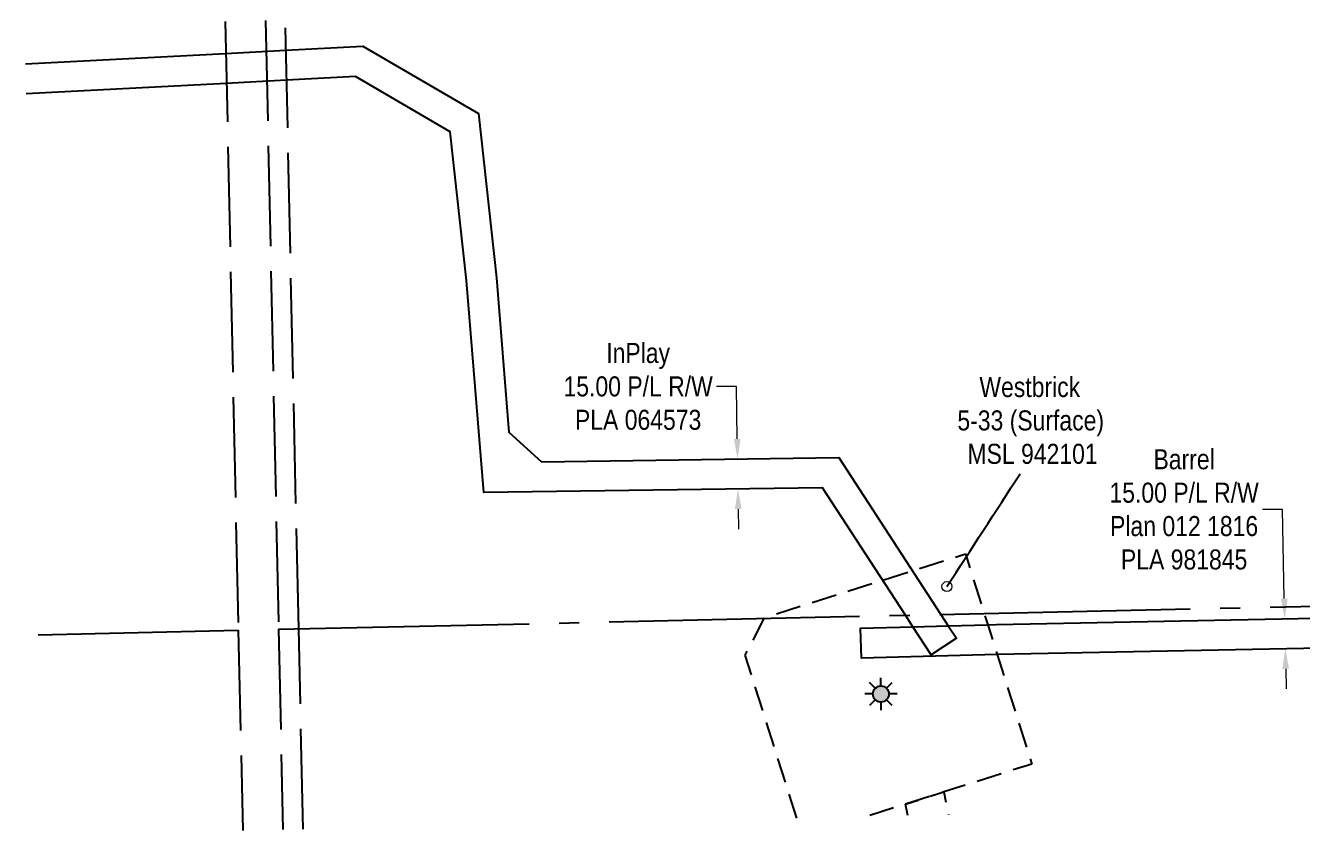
# Model space of a CAD drawing. Extents: x 603855 to 610284, y 5883755 to 5888048.
# Drawn here: x 605970 to 606607, y 5884231 to 5884633 of the extents above; entities that cross this region are included whole.
import ezdxf

# ---------------------------------------------------------------- set-up
doc = ezdxf.new("R2010")
doc.units = 0
doc.header["$LTSCALE"] = 5
doc.header["$PDMODE"] = 34
doc.header["$PDSIZE"] = 0.03
for name, pattern in [('foc-ACCESSROAD', [3.75, 2.5, -1.25]), ('foc-QUARTERLINE', [33, 25, -3, 2, -3]), ('foc-UNSURVEYED', [12.5, 10, -2.5])]:
    doc.linetypes.add(name, pattern=pattern)
doc.layers.get('Defpoints').update_dxf_attribs({"color": 9})
for name, color, linetype in [('C-RW', 13, 'Continuous'), ('F-AR', 190, 'foc-ACCESSROAD'), ('F-RW', 190, 'Continuous'), ('F-WS', 190, 'foc-ACCESSROAD'), ('F-WS-S', 8, 'Continuous'), ('L-QSEC', 8, 'foc-QUARTERLINE'), ('L-USEC', 7, 'foc-UNSURVEYED')]:
    doc.layers.add(name, color=color, linetype=linetype)
for name, color, linetype, lineweight in [('C-RW-T', 13, 'Continuous', 9), ('F-RW-T', 190, 'Continuous', 9), ('F-WS-T', 190, 'Continuous', 9)]:
    doc.layers.add(name, color=color, linetype=linetype, lineweight=lineweight)
doc.styles.add('80CG', font='ARIALN.TTF', dxfattribs={"height": 10})
doc.styles.add('80L', font='ARIALN.TTF', dxfattribs={"height": 10})
doc.dimstyles.new('Compass 5 000', dxfattribs={"dimscale": 5, "dimtxt": 9, "dimasz": 2, "dimexe": 0.2, "dimexo": 0.0625, "dimgap": 0.5, "dimtad": 0, "dimtih": 1, "dimtoh": 1, "dimzin": 0, "dimdsep": 46, "dimtxsty": '80CG', "dimcen": 0.1, "dimse1": 1, "dimse2": 1, "dimclrd": 256, "dimclrt": 256, "dimaunit": 1, "dimadec": 4, "dimazin": 0, "dimtfac": 0.06, "dimtofl": 0, "dimtmove": 0, "dimatfit": 1, "dimfxl": 0.2, "dimtolj": 1, "dimtzin": 0, "dimlwd": -1, "dimarcsym": 0})

# ---------------------------------------------------------------- blocks, each defined once
blk = doc.blocks.new('GAS')
h = blk.add_hatch(color=255)
h.dxf.hatch_style = 1
edge = h.paths.add_edge_path()
edge.add_arc((0, 0), 0.9, 0, 360)
for p, q in [((0, 0.81), (0, 1.62)), ((-0.81, 0), (-1.62, 0)), ((-0.57, 0.57), (-1.14, 1.14)), ((0.57, 0.57), (1.14, 1.14)), ((1.62, 0), (0.81, 0)), ((-0.57, -0.57), (-1.14, -1.14)), ((0, -0.81), (0, -1.62)), ((1.14, -1.14), (0.57, -0.57))]:
    blk.add_line(p, q)
blk.add_circle((0, 0), 0.8)
blk = doc.blocks.new('*D395')
at = {"layer": 'C-RW-T', "transparency": 16777216}
for p, q in [((606325.06, 5884452.99), (606315.06, 5884452.99)), ((606325.42, 5884426.84), (606325.06, 5884452.99)), ((606325.91, 5884391.85), (606326.05, 5884381.85))]:
    blk.add_line(p, q, dxfattribs=at)
for points in [[(606327.09, 5884426.86), (606323.75, 5884426.82), (606325.56, 5884416.84)], [(606327.58, 5884391.87), (606324.24, 5884391.83), (606325.77, 5884401.85)]]:
    blk.add_solid(points, dxfattribs=at)
at = {"layer": 'Defpoints', "color": 0, "transparency": 16777216}
for p in [(606325.56, 5884416.84), (606330.02, 5884416.9), (606330.23, 5884401.91)]:
    blk.add_point(p, dxfattribs=at)
at = {"layer": 'C-RW-T', "transparency": 16777216, "insert": (606275.97, 5884452.99), "char_height": 10, "attachment_point": 5, "style": '80CG', "bg_fill": 3, "box_fill_scale": 1.1, "bg_fill_color": 256, "bg_fill_true_color": 13158600, "bg_fill_transparency": 0}
blk.add_mtext('\\A1;InPlay\\P15.00 P/L R/W\\PPLA 064573', dxfattribs=at)
blk = doc.blocks.new('*D461')
at = {"layer": 'Defpoints', "color": 0, "transparency": 16777216}
for p in [(606590.33, 5884336.98), (606598.59, 5884337.14), (606590.64, 5884321.98)]:
    blk.add_point(p, dxfattribs=at)
at = {"layer": 'F-RW-T', "transparency": 16777216}
for p, q in [((606597.49, 5884391.63), (606587.49, 5884391.63)), ((606598.39, 5884347.14), (606597.49, 5884391.63)), ((606599.1, 5884312.15), (606599.3, 5884302.15))]:
    blk.add_line(p, q, dxfattribs=at)
for points in [[(606600.05, 5884347.18), (606596.72, 5884347.11), (606598.59, 5884337.14)], [(606600.76, 5884312.18), (606597.43, 5884312.11), (606598.89, 5884322.14)]]:
    blk.add_solid(points, dxfattribs=at)
at = {"layer": 'F-RW-T', "transparency": 16777216, "insert": (606548.4, 5884391.63), "char_height": 10, "attachment_point": 5, "style": '80CG'}
blk.add_mtext('\\A1;Barrel\\P15.00 P/L R/W\\PPlan 012 1816\\PPLA 981845', dxfattribs=at)

msp = doc.modelspace()

# ---------------------------------------------------------------- linework, layer by layer
at = {"layer": 'C-RW'}
msp.add_lwpolyline([(605970.277, 5884613.998), (606070.097, 5884619.229), (606100.232, 5884620.808), (606138.61, 5884622.819), (606196.293, 5884589.287), (606205.238, 5884507.247), (606211.523, 5884430.205), (606227.732, 5884415.474), (606376.093, 5884417.547), (606411.555, 5884363.037), (606427.038, 5884339.233), (606430.706, 5884333.601), (606434.772, 5884327.351), (606422.206, 5884319.174), (606413.119, 5884333.143), (606409.409, 5884338.839), (606396.888, 5884358.09), (606368.036, 5884402.441), (606198.939, 5884400.079), (606190.312, 5884505.824), (606182.211, 5884580.131), (606134.919, 5884607.624), (606100.562, 5884605.821), (606070.427, 5884604.24), (605970.609, 5884599.003)], dxfattribs=at)
at = {"layer": 'F-AR', "flags": 128}
msp.add_lwpolyline([(606410.489, 5884238.894), (606409.329, 5884244.638), (606428.498, 5884250.713), (606430.792, 5884239.348)], dxfattribs=at)
at = {"layer": 'F-RW'}
msp.add_lwpolyline([(606737.833, 5884246.213), (606642.087, 5884323.019), (606455.162, 5884319.234), (606387.352, 5884317.466), (606386.969, 5884332.46), (606413.119, 5884333.142), (606430.706, 5884333.601), (606450.436, 5884334.116), (606454.818, 5884334.23), (606647.218, 5884338.129), (606761.167, 5884246.735)], dxfattribs=at)
at = {"layer": 'F-WS', "flags": 128}
msp.add_lwpolyline([(606355.179, 5884237.658), (606329.412, 5884318.921), (606338.925, 5884337.265), (606339.176, 5884337.757), (606397.994, 5884356.389), (606412.823, 5884361.087), (606439.235, 5884369.454), (606448.658, 5884339.716), (606450.436, 5884334.116), (606455.16, 5884319.231), (606472.454, 5884264.641), (606428.498, 5884250.713), (606409.329, 5884244.638), (606389.735, 5884238.43)], dxfattribs=at)
at = {"layer": 'L-QSEC'}
for p, q in [((606096.544, 5884331.86), (606867.948, 5884349.107)), ((605976.583, 5884329.124), (606076.441, 5884331.411))]:
    msp.add_line(p, q, dxfattribs=at)
at = {"layer": 'L-USEC'}
for p, q in [((606059.252, 5885135.006), (606076.441, 5884331.411)), ((606079.359, 5885135.451), (606096.544, 5884331.854)), ((606106.596, 5884332.085), (606088.883, 5885135.662)), ((606076.441, 5884331.411), (606078.643, 5884231.475)), ((606096.544, 5884331.854), (606098.747, 5884231.925)), ((606108.799, 5884232.149), (606106.596, 5884332.085))]:
    msp.add_line(p, q, dxfattribs=at)

# ---------------------------------------------------------------- block references
at = {"layer": 'F-WS-S', "xscale": 4.997984999999943, "yscale": 4.997984999999943, "zscale": 4.997984999999943}
msp.add_blockref('GAS', (606397.101, 5884299.574), dxfattribs=at)

# ---------------------------------------------------------------- texts
at = {"layer": 'F-WS-T', "insert": (606434.979, 5884457.737), "char_height": 9.99597, "attachment_point": 1, "style": '80L'}
msp.add_mtext_dynamic_manual_height_columns('\\pi11.278,t121.23;Westbrick\\P\\pi0.29303,t110.25;5-33 (Surface)\\P\\pi5.3285,t115.28;MSL 942101', width=72.62387, gutter_width=50, heights=[0], dxfattribs=at)

# ---------------------------------------------------------------- dimensions: what is measured, and where the dimension line sits
at = {"layer": 'F-RW-T'}
dim = msp.add_linear_dim(base=(606598.589, 5884337.144), p1=(606590.635, 5884321.977), p2=(606590.331, 5884336.976), angle=91.160859, text='Barrel\\P15.00 P/L R/W\\PPlan 012 1816\\PPLA 981845', dimstyle='Compass 5 000', dxfattribs=at)
dim.commit()
dim.dimension.update_dxf_attribs({"geometry": '*D461', "text_midpoint": (606548.399, 5884391.628), "dimtype": 161})

# ---------------------------------------------------------------- leaders
at = {"layer": 'F-WS-T', "path_type": 1}
msp.add_leader([(606430.056, 5884353.166), (606466.538, 5884409.433)], dimstyle='Compass 5 000', override={"dimasz": 1, "dimgap": 0.5, "dimtad": 0, "dimldrblk": 'DotBlank'}, dxfattribs=at)

# ---------------------------------------------------------------- next in the draw order: dimensions: what is measured, and where the dimension line sits
at = {"layer": 'C-RW-T'}
dim = msp.add_linear_dim(base=(606325.561, 5884416.841), p1=(606330.227, 5884401.913), p2=(606330.018, 5884416.903), angle=90.800464, text='InPlay\\P15.00 P/L R/W\\PPLA 064573', dimstyle='Compass 5 000', override={"dimtfill": 1}, dxfattribs=at)
dim.commit()
dim.dimension.update_dxf_attribs({"geometry": '*D395', "text_midpoint": (606275.97, 5884452.994), "dimtype": 161})

doc.saveas('drawing.dxf')
